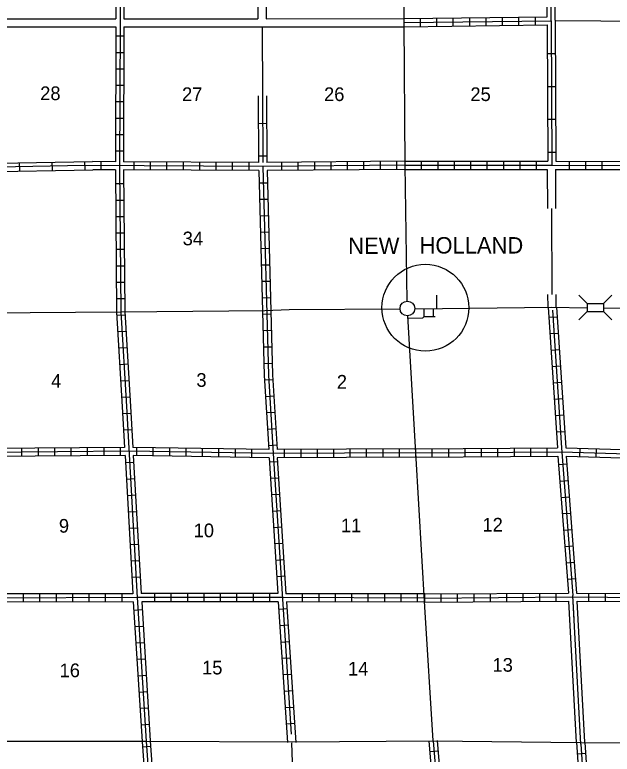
# Model space of a CAD drawing. Extents: x 1573595 to 1966509, y 15645447 to 16022437.
# Drawn here: x 1729968 to 1751805, y 15759273 to 15786311 of the extents above; entities that cross this region are included whole.
import ezdxf

# ---------------------------------------------------------------- set-up
doc = ezdxf.new("R2010")
doc.units = 0
for name, color, linetype in [('L11', 7, 'Continuous'), ('L13', 7, 'Continuous'), ('L14', 7, 'Continuous'), ('L16', 7, 'Continuous'), ('L18', 7, 'Continuous'), ('L3', 7, 'Continuous'), ('L4', 7, 'Continuous'), ('L8', 7, 'Continuous'), ('L9', 7, 'Continuous')]:
    doc.layers.add(name, color=color, linetype=linetype)

msp = doc.modelspace()

# ---------------------------------------------------------------- linework, layer by layer
at = {"layer": 'L11'}
for points in [[(1738849, 15789197), (1738856, 15786166)], [(1739149, 15789198), (1739156, 15786166)], [(1728706, 15786166), (1733656, 15786166)], [(1733956, 15786166), (1738856, 15786166)], [(1739156, 15786166), (1744197, 15786174)], [(1728706, 15785866), (1733656, 15785866)], [(1733956, 15785866), (1739006, 15785866)], [(1739006, 15785865), (1744197, 15785874)], [(1749430, 15780657), (1749435, 15779226)], [(1749730, 15780657), (1749735, 15779227)], [(1749445, 15776088), (1749447, 15775623)], [(1749745, 15776089), (1749747, 15775624)], [(1750502, 15759699), (1750221, 15764865)], [(1750802, 15759715), (1750522, 15764865)]]:
    msp.add_lwpolyline(points, dxfattribs=at)
at = {"layer": 'L13'}
msp.add_line((1740272, 15754640), (1740097, 15759690), dxfattribs=at)
for points in [[(1749714, 15786099), (1754755, 15786066)], [(1739006, 15785865), (1739018, 15783351)], [(1749585, 15779227), (1749595, 15776088)]]:
    msp.add_lwpolyline(points, dxfattribs=at)
at = {"layer": 'L16'}
for p, q in [((1745389, 15775565), (1745389, 15776057)), ((1744930, 15775274), (1744930, 15775549)), ((1745272, 15775282), (1745272, 15775557)), ((1744889, 15775224), (1744930, 15775274)), ((1744930, 15775274), (1745339, 15775282)), ((1744339, 15775215), (1744889, 15775224))]:
    msp.add_line(p, q, dxfattribs=at)
msp.add_circle((1744318, 15775572), 269, dxfattribs=at)
msp.add_ellipse((1744976, 15775599), major_axis=(0, -1588), ratio=0.99996, dxfattribs=at)
at = {"layer": 'L18'}
for p, q in [((1750889, 15775757), (1750589, 15776057)), ((1751489, 15775757), (1751788, 15776057)), ((1750889, 15775757), (1750889, 15775457)), ((1750889, 15775757), (1751489, 15775757)), ((1751489, 15775757), (1751489, 15775457)), ((1750889, 15775457), (1750589, 15775157)), ((1750889, 15775457), (1751489, 15775457)), ((1751489, 15775457), (1751789, 15775157))]:
    msp.add_line(p, q, dxfattribs=at)
at = {"layer": 'L3'}
for points in [[(1723548, 15759699), (1724073, 15759699), (1729489, 15759749), (1734772, 15759749), (1740122, 15759724), (1745255, 15759765)], [(1745255, 15759765), (1750639, 15759707), (1757797, 15759690), (1759330, 15759732)]]:
    msp.add_lwpolyline(points, dxfattribs=at)
at = {"layer": 'L4'}
for points in [[(1744314, 15775841), (1744239, 15780807), (1744197, 15786024), (1744255, 15791324), (1744230, 15796557)], [(1728864, 15775407), (1733839, 15775449), (1739106, 15775499), (1739997, 15775532), (1744049, 15775557)], [(1744597, 15775557), (1749597, 15775624), (1750880, 15775599)], [(1751497, 15775590), (1755088, 15775532), (1760330, 15775590), (1765288, 15775582)], [(1745255, 15759765), (1744955, 15764665), (1744630, 15770290), (1744339, 15775299)]]:
    msp.add_lwpolyline(points, dxfattribs=at)
at = {"layer": 'L8'}
for p, q in [((1744197, 15785874), (1744197, 15786174)), ((1744797, 15785882), (1744797, 15786182)), ((1745397, 15785891), (1745397, 15786191)), ((1745997, 15785899), (1745997, 15786199)), ((1746597, 15785907), (1746597, 15786207)), ((1747197, 15785907), (1747197, 15786207)), ((1747797, 15785916), (1747797, 15786216)), ((1748397, 15785924), (1748397, 15786224)), ((1748997, 15785932), (1748997, 15786232)), ((1733964, 15785524), (1733664, 15785524)), ((1733964, 15784924), (1733664, 15784924)), ((1733956, 15784324), (1733656, 15784324)), ((1733956, 15783724), (1733656, 15783724)), ((1733956, 15783124), (1733656, 15783124)), ((1733956, 15782524), (1733656, 15782524)), ((1733947, 15781924), (1733647, 15781924)), ((1733947, 15781324), (1733647, 15781324)), ((1733131, 15780649), (1733131, 15780949)), ((1734331, 15780640), (1734331, 15780940)), ((1734931, 15780640), (1734931, 15780940)), ((1735531, 15780632), (1735531, 15780932)), ((1736131, 15780632), (1736131, 15780932)), ((1736731, 15780624), (1736731, 15780924)), ((1737331, 15780624), (1737331, 15780924)), ((1737931, 15780624), (1737931, 15780924)), ((1738531, 15780615), (1738531, 15780915)), ((1739730, 15780624), (1739730, 15780924)), ((1740330, 15780624), (1740330, 15780924)), ((1740930, 15780632), (1740930, 15780932)), ((1741530, 15780632), (1741530, 15780932)), ((1742130, 15780640), (1742130, 15780940)), ((1742730, 15780649), (1742730, 15780949)), ((1743330, 15780649), (1743330, 15780949)), ((1743930, 15780657), (1743930, 15780957)), ((1744239, 15780657), (1744239, 15780957)), ((1744839, 15780657), (1744839, 15780957)), ((1745439, 15780657), (1745439, 15780957)), ((1746039, 15780657), (1746039, 15780957)), ((1746639, 15780657), (1746639, 15780957)), ((1747239, 15780657), (1747239, 15780957)), ((1747839, 15780657), (1747839, 15780957)), ((1748439, 15780657), (1748439, 15780957)), ((1749039, 15780657), (1749039, 15780957)), ((1750239, 15780657), (1750239, 15780957)), ((1750839, 15780657), (1750839, 15780957)), ((1751439, 15780657), (1751439, 15780957)), ((1733956, 15780124), (1733656, 15780124)), ((1738906, 15780165), (1739206, 15780165)), ((1738922, 15779565), (1739222, 15779574)), ((1733956, 15779524), (1733656, 15779524)), ((1733964, 15778924), (1733664, 15778924)), ((1738939, 15778965), (1739239, 15778974)), ((1733964, 15778324), (1733664, 15778324)), ((1738956, 15778365), (1739256, 15778374)), ((1733972, 15777724), (1733672, 15777724)), ((1738964, 15777765), (1739264, 15777774)), ((1733972, 15777124), (1733672, 15777124)), ((1738981, 15777165), (1739281, 15777174)), ((1733981, 15776524), (1733681, 15776524)), ((1738997, 15776565), (1739297, 15776574)), ((1733989, 15775924), (1733689, 15775924)), ((1739014, 15775965), (1739314, 15775974)), ((1733997, 15775332), (1733697, 15775315)), ((1739031, 15775365), (1739331, 15775374)), ((1749789, 15775257), (1749489, 15775240)), ((1734031, 15774732), (1733731, 15774715)), ((1739047, 15774765), (1739347, 15774774)), ((1749830, 15774657), (1749530, 15774640)), ((1739064, 15774165), (1739364, 15774174)), ((1734072, 15774132), (1733772, 15774115)), ((1749872, 15774057), (1749572, 15774040)), ((1734106, 15773532), (1733806, 15773515)), ((1739081, 15773565), (1739381, 15773574)), ((1749905, 15773465), (1749605, 15773440)), ((1734139, 15772932), (1733839, 15772915)), ((1739097, 15772957), (1739397, 15772974)), ((1749947, 15772865), (1749647, 15772840)), ((1734172, 15772332), (1733881, 15772315)), ((1739139, 15772357), (1739439, 15772382)), ((1749989, 15772265), (1749689, 15772240)), ((1734214, 15771732), (1733914, 15771715)), ((1739172, 15771765), (1739472, 15771782)), ((1750030, 15771665), (1749730, 15771649)), ((1739206, 15771165), (1739506, 15771182)), ((1734247, 15771140), (1733947, 15771124)), ((1750064, 15771065), (1749764, 15771049)), ((1730231, 15770165), (1730231, 15770465)), ((1730831, 15770174), (1730831, 15770474)), ((1731431, 15770174), (1731431, 15770474)), ((1732031, 15770182), (1732031, 15770482)), ((1732631, 15770190), (1732631, 15770490)), ((1733231, 15770190), (1733231, 15770490)), ((1733831, 15770199), (1733831, 15770499)), ((1734431, 15770190), (1734431, 15770490)), ((1735031, 15770182), (1735031, 15770482)), ((1735631, 15770174), (1735631, 15770474)), ((1736231, 15770165), (1736231, 15770465)), ((1736831, 15770157), (1736831, 15770457)), ((1737431, 15770149), (1737431, 15770449)), ((1738031, 15770140), (1738031, 15770440)), ((1738631, 15770124), (1738631, 15770424)), ((1739247, 15770565), (1739547, 15770582)), ((1739830, 15770115), (1739830, 15770415)), ((1740430, 15770124), (1740430, 15770424)), ((1741030, 15770124), (1741030, 15770424)), ((1741630, 15770124), (1741630, 15770424)), ((1742230, 15770132), (1742230, 15770432)), ((1742830, 15770132), (1742830, 15770432)), ((1743430, 15770132), (1743430, 15770432)), ((1744030, 15770140), (1744030, 15770440)), ((1744630, 15770140), (1744630, 15770440)), ((1745230, 15770149), (1745230, 15770449)), ((1745830, 15770149), (1745830, 15770449)), ((1746430, 15770157), (1746430, 15770457)), ((1747030, 15770157), (1747030, 15770457)), ((1747630, 15770165), (1747630, 15770465)), ((1748230, 15770165), (1748230, 15770465)), ((1748830, 15770174), (1748830, 15770474)), ((1749430, 15770182), (1749430, 15770482)), ((1750622, 15770165), (1750630, 15770465)), ((1751222, 15770140), (1751230, 15770440)), ((1734314, 15769940), (1734014, 15769924)), ((1739281, 15769965), (1739581, 15769982)), ((1750155, 15769874), (1749855, 15769849)), ((1734347, 15769340), (1734047, 15769324)), ((1739322, 15769365), (1739622, 15769382)), ((1750197, 15769274), (1749897, 15769249)), ((1734381, 15768740), (1734081, 15768724)), ((1739364, 15768765), (1739656, 15768782)), ((1750239, 15768674), (1749947, 15768649)), ((1734414, 15768140), (1734114, 15768124)), ((1739397, 15768165), (1739697, 15768190)), ((1750289, 15768074), (1749989, 15768057)), ((1734456, 15767540), (1734156, 15767524)), ((1739439, 15767565), (1739739, 15767590)), ((1750330, 15767482), (1750030, 15767457)), ((1734489, 15766940), (1734189, 15766924)), ((1739472, 15766974), (1739772, 15766990)), ((1750380, 15766882), (1750080, 15766857)), ((1734522, 15766349), (1734222, 15766332)), ((1739514, 15766374), (1739814, 15766390)), ((1750422, 15766282), (1750122, 15766257)), ((1739556, 15765774), (1739847, 15765790)), ((1734556, 15765749), (1734256, 15765732)), ((1750472, 15765682), (1750172, 15765657)), ((1730289, 15764832), (1730289, 15765132)), ((1730889, 15764840), (1730889, 15765140)), ((1731489, 15764840), (1731489, 15765140)), ((1732089, 15764840), (1732089, 15765140)), ((1732689, 15764840), (1732689, 15765140)), ((1733289, 15764849), (1733289, 15765149)), ((1733889, 15764849), (1733889, 15765149)), ((1735089, 15764849), (1735089, 15765149)), ((1735689, 15764849), (1735689, 15765149)), ((1736289, 15764849), (1736289, 15765149)), ((1736889, 15764849), (1736889, 15765149)), ((1737489, 15764849), (1737489, 15765149)), ((1738089, 15764849), (1738089, 15765149)), ((1738689, 15764849), (1738689, 15765149)), ((1739289, 15764849), (1739289, 15765149)), ((1740489, 15764849), (1740489, 15765149)), ((1741089, 15764840), (1741089, 15765140)), ((1741689, 15764840), (1741689, 15765140)), ((1742289, 15764840), (1742289, 15765140)), ((1742889, 15764840), (1742889, 15765140)), ((1743489, 15764840), (1743489, 15765140)), ((1744089, 15764832), (1744089, 15765132)), ((1744689, 15764832), (1744689, 15765132)), ((1744955, 15764832), (1744955, 15765132)), ((1745555, 15764840), (1745555, 15765140)), ((1746155, 15764840), (1746155, 15765140)), ((1746755, 15764849), (1746755, 15765149)), ((1747355, 15764849), (1747355, 15765149)), ((1747955, 15764857), (1747955, 15765157)), ((1748555, 15764857), (1748555, 15765157)), ((1749155, 15764865), (1749155, 15765165)), ((1749755, 15764865), (1749755, 15765165)), ((1750955, 15764865), (1750955, 15765165)), ((1751555, 15764865), (1751555, 15765165)), ((1734622, 15764549), (1734322, 15764532)), ((1739631, 15764574), (1739930, 15764599)), ((1734664, 15763949), (1734364, 15763932)), ((1739664, 15763974), (1739964, 15763999)), ((1734697, 15763349), (1734397, 15763332)), ((1739706, 15763374), (1740006, 15763399)), ((1739747, 15762782), (1740047, 15762799)), ((1734739, 15762749), (1734439, 15762732)), ((1734772, 15762157), (1734472, 15762132)), ((1739780, 15762182), (1740080, 15762199)), ((1734814, 15761557), (1734514, 15761532)), ((1739822, 15761582), (1740122, 15761599)), ((1734847, 15760957), (1734547, 15760940)), ((1739856, 15760982), (1740155, 15760999)), ((1734889, 15760357), (1734589, 15760340)), ((1739897, 15760382), (1740197, 15760407)), ((1734939, 15759549), (1734639, 15759532)), ((1745439, 15759382), (1745139, 15759357)), ((1750830, 15759299), (1750530, 15759274))]:
    msp.add_line(p, q, dxfattribs=at)
for points in [[(1733806, 15796499), (1733814, 15785999), (1733797, 15780757), (1733839, 15775449), (1734047, 15771982), (1734447, 15764999), (1734772, 15759749)], [(1744197, 15786024), (1749572, 15786091), (1749522, 15791424)], [(1744197, 15786174), (1749422, 15786241), (1749372, 15791266)], [(1749722, 15786116), (1749672, 15791266)], [(1733656, 15791149), (1733656, 15786166)], [(1733956, 15791141), (1733956, 15786166)], [(1733656, 15785866), (1733647, 15780940)], [(1733956, 15785866), (1733947, 15780940)], [(1744197, 15785874), (1749422, 15785941)], [(1733647, 15780940), (1732811, 15780947)], [(1738881, 15780915), (1733947, 15780940)], [(1744239, 15780957), (1739181, 15780915)], [(1744239, 15780807), (1749597, 15780807), (1754988, 15780799), (1760338, 15780849), (1765571, 15780915), (1770746, 15780990), (1775954, 15781032), (1781246, 15781082), (1791737, 15781149), (1797029, 15781107)], [(1744239, 15780957), (1749447, 15780957)], [(1749747, 15780957), (1754830, 15780949)], [(1744239, 15780807), (1739039, 15780765), (1732531, 15780799)], [(1733647, 15780640), (1732816, 15780647)], [(1733647, 15780640), (1733689, 15775440), (1733897, 15771974), (1733981, 15770490)], [(1733947, 15780640), (1733989, 15775457), (1734197, 15771990), (1734281, 15770490)], [(1738889, 15780615), (1733947, 15780640)], [(1739039, 15780765), (1739239, 15773132), (1739414, 15770265), (1740072, 15760007)], [(1744239, 15780657), (1739189, 15780615)], [(1744239, 15780657), (1749430, 15780657)], [(1749730, 15780657), (1754838, 15780649)], [(1738889, 15780615), (1739089, 15773124), (1739256, 15770415)], [(1739189, 15780615), (1739389, 15773140), (1739556, 15770415)], [(1749464, 15775615), (1749805, 15770474)], [(1749622, 15775515), (1749955, 15770482), (1750364, 15765074)], [(1749764, 15775624), (1750105, 15770474)], [(1744630, 15770290), (1749955, 15770332), (1755180, 15770174), (1760513, 15770257), (1760322, 15775407)], [(1733981, 15770490), (1729039, 15770457)], [(1739256, 15770415), (1734281, 15770490)], [(1744630, 15770440), (1739556, 15770415)], [(1744630, 15770440), (1749805, 15770474)], [(1750105, 15770474), (1755022, 15770324)], [(1744630, 15770290), (1739414, 15770265), (1734147, 15770349), (1728897, 15770307), (1723648, 15770232), (1718231, 15770290)], [(1733997, 15770190), (1729056, 15770157)], [(1733997, 15770190), (1734289, 15765140)], [(1739264, 15770115), (1734297, 15770190)], [(1734297, 15770190), (1734589, 15765149)], [(1739264, 15770115), (1739581, 15765149)], [(1744630, 15770140), (1739564, 15770115)], [(1739564, 15770115), (1739880, 15765140)], [(1744630, 15770140), (1749822, 15770174)], [(1749822, 15770174), (1750205, 15765165)], [(1750122, 15770174), (1755038, 15770024)], [(1750122, 15770174), (1750505, 15765165)], [(1744955, 15764982), (1750339, 15765024), (1755513, 15764982), (1758113, 15765015), (1763196, 15765099), (1768096, 15765290), (1771446, 15765365), (1774038, 15765324), (1776721, 15765190), (1781996, 15765249)], [(1744955, 15764982), (1739756, 15764999), (1734447, 15764999), (1729222, 15764982), (1723906, 15764949), (1718289, 15764965)], [(1734289, 15765140), (1729364, 15765132)], [(1739581, 15765149), (1734589, 15765149)], [(1744955, 15765132), (1739880, 15765140)], [(1744955, 15765132), (1750205, 15765165)], [(1750505, 15765165), (1755363, 15765132)], [(1734297, 15764840), (1729372, 15764832)], [(1734297, 15764840), (1734622, 15759740)], [(1734606, 15764849), (1734922, 15759757)], [(1739597, 15764849), (1734606, 15764849)], [(1739597, 15764849), (1739939, 15759699)], [(1744955, 15764832), (1739897, 15764840)], [(1739897, 15764840), (1740239, 15759699)], [(1744955, 15764832), (1750221, 15764865)], [(1750372, 15764873), (1750408, 15764194)], [(1750522, 15764865), (1755513, 15764832), (1757622, 15764857)], [(1734622, 15759740), (1734864, 15756290), (1734981, 15754640)], [(1734772, 15759749), (1735014, 15756299), (1735139, 15754499), (1735281, 15752007), (1735206, 15751574), (1735106, 15751174)], [(1734922, 15759757), (1735164, 15756307), (1735281, 15754640)], [(1745105, 15759757), (1745530, 15754624)], [(1745255, 15759765), (1745697, 15754474), (1746222, 15746807)], [(1745405, 15759774), (1745830, 15754624)], [(1750500, 15759708), (1750847, 15754607)], [(1750655, 15759640), (1751005, 15754499)], [(1750801, 15759707), (1751147, 15754607)]]:
    msp.add_lwpolyline(points, dxfattribs=at)
at = {"layer": 'L9'}
for p, q in [((1749430, 15784891), (1749730, 15784891)), ((1749430, 15783691), (1749730, 15783691)), ((1739173, 15782331), (1738874, 15782329)), ((1749439, 15782490), (1749739, 15782490)), ((1749447, 15781290), (1749747, 15781290)), ((1731342, 15780622), (1731336, 15780920)), ((1732535, 15780645), (1732529, 15780943)), ((1739179, 15781138), (1738880, 15781136)), ((1730151, 15780603), (1730145, 15780901))]:
    msp.add_line(p, q, dxfattribs=at)
for points in [[(1749572, 15786091), (1749597, 15780807)], [(1749722, 15786116), (1749747, 15780957)], [(1749422, 15785941), (1749447, 15780957)], [(1738868, 15783352), (1738881, 15780915)], [(1739017, 15783523), (1739031, 15780916)], [(1739168, 15783351), (1739181, 15780915)], [(1728706, 15780874), (1732811, 15780947)], [(1728706, 15780574), (1732816, 15780647)], [(1732534, 15780799), (1728709, 15780724)], [(1750655, 15759640), (1750364, 15765074)]]:
    msp.add_lwpolyline(points, dxfattribs=at)

# ---------------------------------------------------------------- texts
at = {"layer": 'L14'}
for s, p in [('28', (1730897, 15783191)), ('27', (1736081, 15783157)), ('26', (1741272, 15783157)), ('25', (1746622, 15783157)), ('34', (1736106, 15777882)), ('4', (1731297, 15772674)), ('3', (1736606, 15772707)), ('2', (1741739, 15772640)), ('9', (1731581, 15767374)), ('10', (1736506, 15767207)), ('11', (1741889, 15767390)), ('12', (1747064, 15767415)), ('13', (1747430, 15762290)), ('16', (1731606, 15762090)), ('15', (1736814, 15762190)), ('14', (1742147, 15762149))]:
    msp.add_text(s, height=500, rotation=360, dxfattribs=at).set_placement(p)
at = {"layer": 'L16'}
for s, p in [('NEW', (1742155, 15777565)), ('HOLLAND', (1744764, 15777582))]:
    msp.add_text(s, height=600, rotation=360, dxfattribs=at).set_placement(p)

doc.saveas('drawing.dxf')
